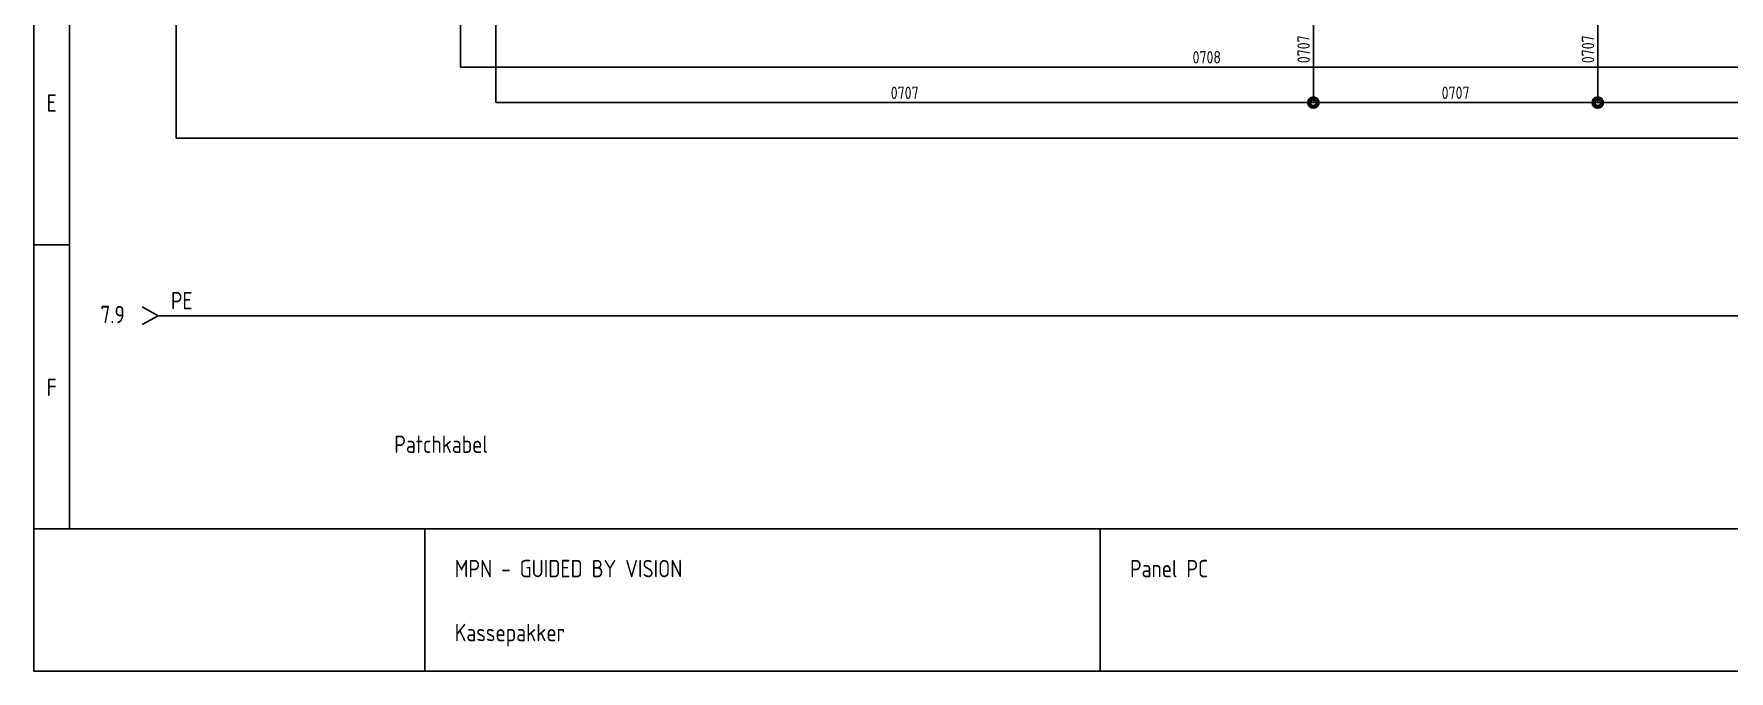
# Model space of a CAD drawing. Extents: x 10 to 410, y 10 to 275.
# Drawn here: x 10 to 248.5, y 10 to 99.7 of the extents above; entities that cross this region are included whole.
import ezdxf
from ezdxf.enums import TextEntityAlignment as Align

# ---------------------------------------------------------------- set-up
doc = ezdxf.new("R2010")
doc.units = 0
doc.linetypes.add('CADDY_SOLID', pattern=[0])
doc.layers.get('0').update_dxf_attribs({"linetype": 'CONTINUOUS'})
doc.styles.add('CADDY_VECTORFONT1P', font='isocp___.ttf', dxfattribs={"width": 0.9})

# ---------------------------------------------------------------- blocks, each defined once
blk = doc.blocks.new('BLK1')
at = {"linetype": 'CADDY_SOLID'}
for p, q in [((10, 10), (10, 275)), ((15, 270), (15, 30)), ((10, 70), (15, 70)), ((10, 30), (410, 30)), ((10, 30), (15, 30)), ((65, 30), (65, 10)), ((160, 30), (160, 10)), ((410, 10), (10, 10))]:
    blk.add_line(p, q, dxfattribs=at)
at = {"style": 'CADDY_VECTORFONT1P', "width": 0.9}
for s, p in [('E', (12.5, 88.7)), ('F', (12.5, 48.7))]:
    blk.add_text(s, height=2.45, dxfattribs=at).set_placement(p, align=Align.CENTER)
for s, p in [('MPN - GUIDED BY VISION', (69.2, 23.2)), ('Panel PC', (164.2, 23.2)), ('Kassepakker', (69.2, 14.2))]:
    blk.add_text(s, height=2.45, dxfattribs=at).set_placement(p)
blk = doc.blocks.new('BLK10')
at = {"linetype": 'CADDY_SOLID'}
for q in [(25.25, 61.25), (25.25, 58.75)]:
    blk.add_line((27.5, 60), q, dxfattribs=at)
at = {"style": 'CADDY_VECTORFONT1P', "width": 0.9, "flags": 1}
for tag, p in [('$TAG140020', (29.27, 67.9)), ('$TAG140050', (29.27, 64.4))]:
    blk.add_attdef(tag, p, '', height=2.45, dxfattribs=at)
at = {"style": 'CADDY_VECTORFONT1P', "width": 0.9}
blk.add_attdef('$TAG160010', (29.27, 60.9), '', height=2.45, dxfattribs=at)
blk.add_attdef('$TAG160500', text='', height=2.45, dxfattribs=at).set_placement((22.79, 58.95), align=Align.RIGHT)

msp = doc.modelspace()

# ---------------------------------------------------------------- linework, layer by layer
at = {"linetype": 'CADDY_SOLID'}
for p, q in [((30, 125), (30, 85)), ((70, 95), (70, 125)), ((75, 90), (75, 125)), ((190, 90), (190, 105)), ((230, 90), (230, 105)), ((70, 95), (280, 95)), ((75, 90), (190, 90)), ((190, 90), (230, 90)), ((230, 90), (285, 90)), ((390, 85), (30, 85)), ((27.5, 60), (290, 60))]:
    msp.add_line(p, q, dxfattribs=at)
for centre, radius in [((190, 90), 0.8), ((230, 90), 0.8), ((190, 90), 0.6), ((190, 90), 0.4), ((230, 90), 0.6), ((230, 90), 0.4)]:
    msp.add_circle(centre, radius)

# ---------------------------------------------------------------- block references
msp.add_blockref('BLK1', (0, 0, 1))
ref = msp.add_blockref('BLK10', (0, 0, 1))
ref.add_attrib('$TAG160010', 'PE', (29.27, 60.9), dxfattribs={"height": 2.45, "style": 'CADDY_VECTORFONT1P', "width": 0.9})
ref.add_attrib('$TAG160500', '7.9', dxfattribs={"height": 2.45, "style": 'CADDY_VECTORFONT1P', "width": 0.9}).set_placement((22.79, 58.95), align=Align.RIGHT)

# ---------------------------------------------------------------- texts
at = {"style": 'CADDY_VECTORFONT1P', "width": 0.9}
for p in [(189.5, 97.5), (229.5, 97.5)]:
    msp.add_text('0707', height=1.75, rotation=90, dxfattribs=at).set_placement(p, align=Align.CENTER)
for s, p in [('0708', (175, 95.5)), ('0707', (132.5, 90.5)), ('0707', (210, 90.5))]:
    msp.add_text(s, height=1.75, dxfattribs=at).set_placement(p, align=Align.CENTER)
msp.add_text('Patchkabel', height=2.45, dxfattribs=at).set_placement((60.7, 40.7))

doc.saveas('drawing.dxf')
